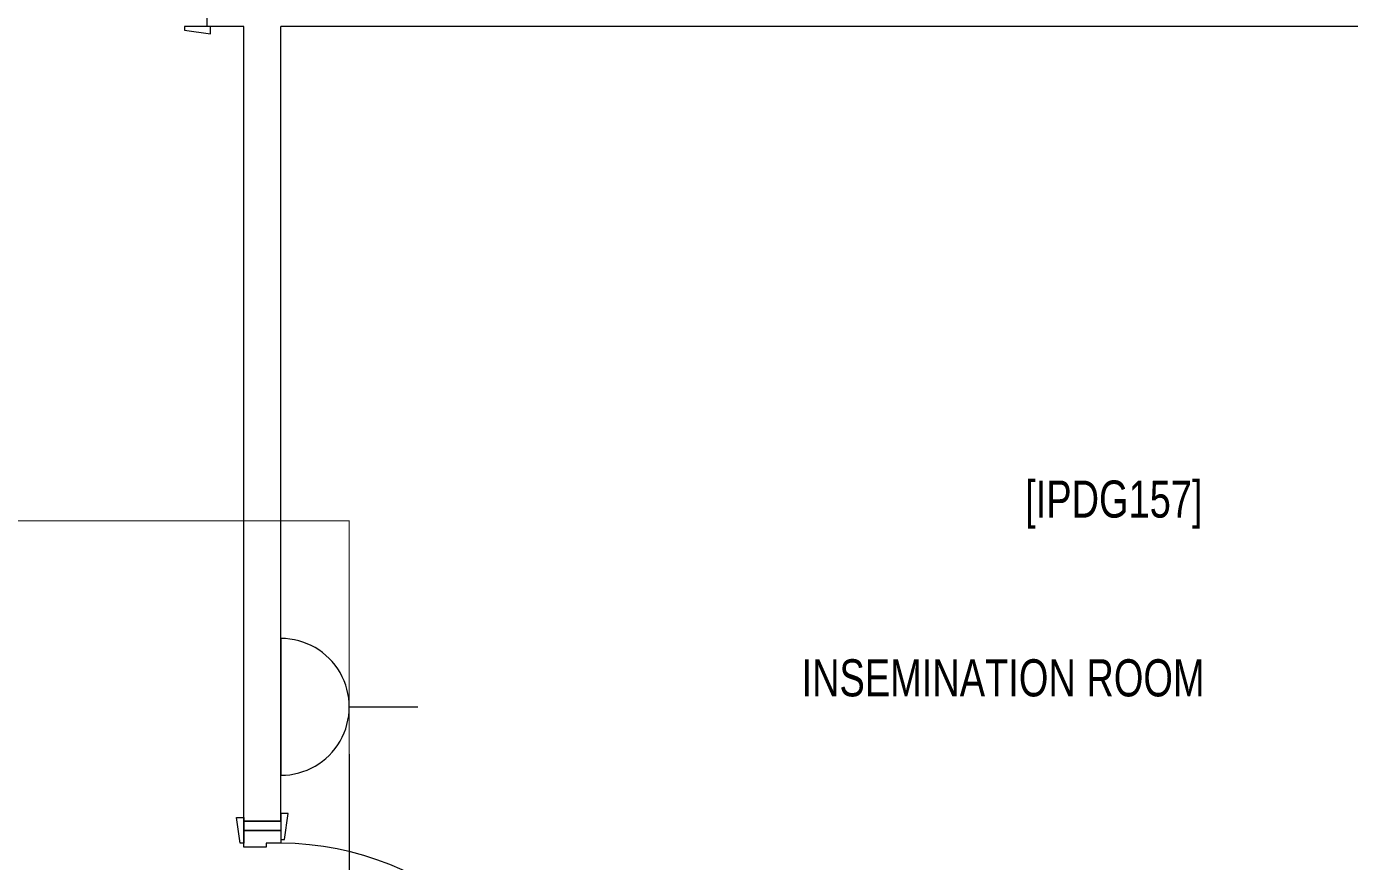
# Model space of a CAD drawing. Header units: metres. Extents: x 75097 to 220695, y -1557923 to -1361206.
# Drawn here: x 168915 to 172485, y -1417532 to -1415279 of the extents above; entities that cross this region are included whole.
import ezdxf

# ---------------------------------------------------------------- set-up
doc = ezdxf.new("R2010")
doc.units = ezdxf.units.M
doc.layers.get('0').update_dxf_attribs({"lineweight": 0})
for name, color, linetype, lineweight in [('A-100 - Copy$0$72_EGR_BASE_TEXT', 8, 'Continuous', 0), ('A-100 - Copy$0$Walls', 8, 'Continuous', 0), ('A-100 - Copy$0$Wooden Joinery', 8, 'Continuous', 0)]:
    doc.layers.add(name, color=color, linetype=linetype, lineweight=lineweight)
doc.layers.add('E-POWR', color=7, linetype='Continuous', lineweight=9, true_color=0x4e7e3e)
doc.styles.add('A-100 - Copy$0$X3G_ENTITY_2587EA', font='swisscl.ttf', dxfattribs={"height": 200})

# ---------------------------------------------------------------- blocks, each defined once
blk = doc.blocks.new('NORMAL SOCKET')
at = {"layer": 'E-POWR'}
for p, q in [((0, 307.7), (0, 615.4)), ((-307.7, 0), (307.7, 0))]:
    blk.add_line(p, q, dxfattribs=at)
blk.add_ellipse((0, 0), major_axis=(32.8, 305.9), ratio=1, start_param=4.81904, end_param=7.960633, dxfattribs=at)
blk = doc.blocks.new('A-100 - Copy')
at = {"layer": 'A-100 - Copy$0$Walls'}
for p, q in [((169401.2, -1415179.2, 0), (169401.2, -1415279.2, 0)), ((169501.2, -1415279.2, 0), (169401.2, -1415279.2, 0)), ((169501.2, -1417422.7, 0), (169501.2, -1415279.2, 0)), ((169601.2, -1417422.7, 0), (169601.2, -1415279.2, 0)), ((175033.3, -1415279.2, 0), (169601.2, -1415279.2, 0)), ((169601.2, -1417422.7, 0), (169501.2, -1417422.7, 0))]:
    blk.add_line(p, q, dxfattribs=at)
at = {"layer": 'A-100 - Copy$0$Wooden Joinery', "elevation": 0}
for points in [[(169341.2, -1415279.2), (169341.2, -1415289.2), (169411.2, -1415299.2), (169411.2, -1415279.2)], [(169501.2, -1417482.7), (169491.2, -1417482.7), (169481.2, -1417412.7), (169501.2, -1417412.7)], [(169601.2, -1417472.7), (169611.2, -1417472.7), (169621.2, -1417402.7), (169601.2, -1417402.7)]]:
    blk.add_lwpolyline(points, close=True, dxfattribs=at)
for points in [[(169601.2, -1417447.7), (169501.2, -1417447.7), (169501.2, -1417422.7), (169601.2, -1417422.7), (169601.2, -1417447.7)], [(169601.2, -1417447.7), (169601.2, -1417482.7), (169561.2, -1417482.7), (169561.2, -1417492.7), (169501.2, -1417492.7), (169501.2, -1417447.7), (169601.2, -1417447.7)]]:
    blk.add_lwpolyline(points, dxfattribs=at)
at = {"layer": 'A-100 - Copy$0$Wooden Joinery'}
blk.add_arc((169601.2, -1418262.7, 0), 780, 2.9397, 90, dxfattribs=at)
at = {"layer": 'A-100 - Copy$0$72_EGR_BASE_TEXT', "char_height": 100, "attachment_point": 2, "style": 'A-100 - Copy$0$X3G_ENTITY_2587EA'}
for s, insert in [('[IPDG157]', (171849, -1416504)), ('INSEMINATION ROOM', (171550, -1416986.3))]:
    blk.add_mtext(s, dxfattribs=dict(at, insert=insert))

msp = doc.modelspace()

# ---------------------------------------------------------------- linework, layer by layer
at = {"layer": 'E-POWR', "const_width": 3, "elevation": 0}
msp.add_lwpolyline([(174804.1, -1417697.6), (174804.1, -1418232.8), (173058.6, -1418238.1), (169786.2, -1418238.1), (169785.8, -1417114.6), (169785.8, -1416612.8), (167685.8, -1416612.8), (167685.8, -1421141.2), (168347.2, -1421146), (171348, -1421146), (171348, -1419910.5)], dxfattribs=at)

# ---------------------------------------------------------------- block references
at = {"layer": 'E-POWR', "color": 85, "xscale": 0.6, "yscale": 0.6, "zscale": 0.6, "rotation": 270}
msp.add_blockref('NORMAL SOCKET', (169601.2, -1417114.6, 0), dxfattribs=at)

# ---------------------------------------------------------------- next in the draw order: block references
msp.add_blockref('A-100 - Copy', (0, 0))

doc.saveas('drawing.dxf')
